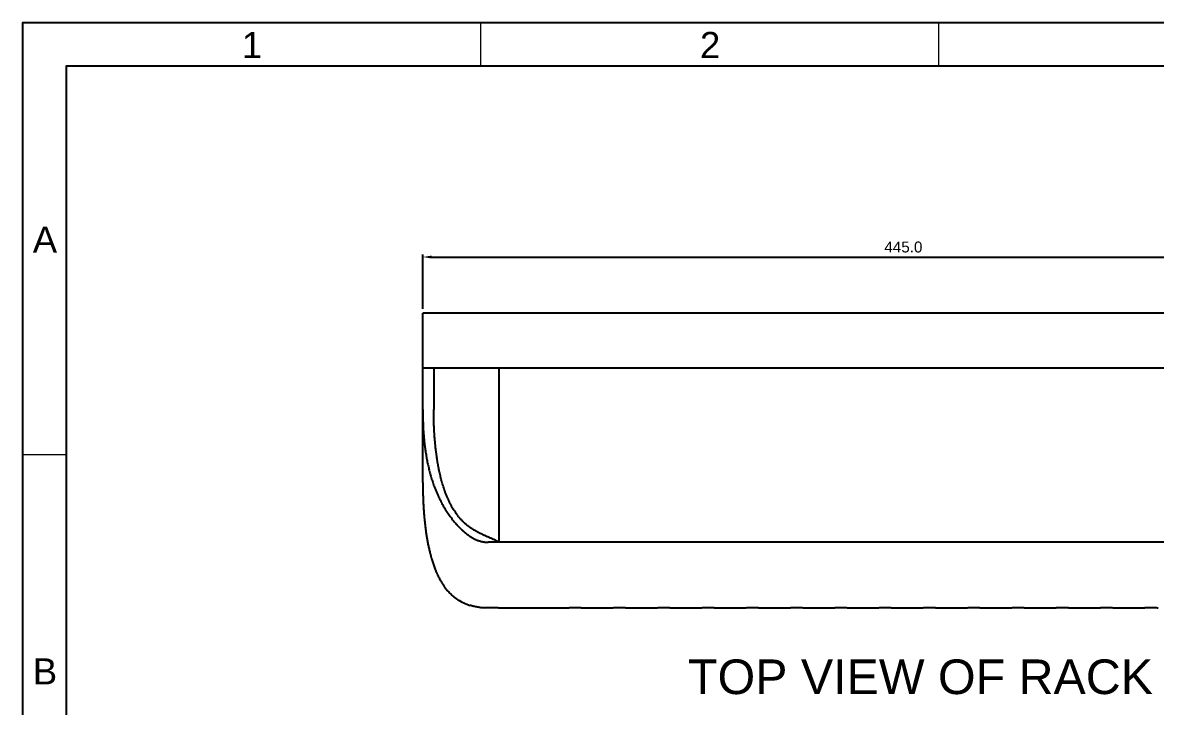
# Model space of a CAD drawing. Header units: inches. Extents: x -115 to 1565, y -604 to 584.
# Drawn here: x -115 to 404, y 271 to 584 of the extents above; entities that cross this region are included whole.
import ezdxf

# ---------------------------------------------------------------- set-up
doc = ezdxf.new("R2010")
doc.units = ezdxf.units.IN
doc.header["$LTSCALE"] = 1.21
doc.header["$MEASUREMENT"] = 0
doc.header["$PDMODE"] = 3
doc.header["$PDSIZE"] = 0.3125
doc.layers.get('0').update_dxf_attribs({"linetype": 'CONTINUOUS'})
doc.layers.get('Defpoints').update_dxf_attribs({"linetype": 'CONTINUOUS'})
doc.layers.add('Notes-Text', color=7, linetype='CONTINUOUS')
doc.layers.add('TABLE', color=53, linetype='CONTINUOUS', lineweight=25)
doc.layers.add('Template', color=53, linetype='CONTINUOUS', lineweight=9)
doc.styles.get("Standard").update_dxf_attribs({"font": 'arial.ttf'})
doc.dimstyles.get("Standard").update_dxf_attribs({"dimtxt": 5, "dimasz": 4, "dimexe": 1.2, "dimexo": 2, "dimgap": 2, "dimtad": 1, "dimdec": 1, "dimzin": 4, "dimdsep": 46, "dimtxsty": 'STANDARD', "dimcen": 0.09, "dimclrd": 3, "dimclre": 3, "dimclrt": 2, "dimadec": 0, "dimazin": 0, "dimtp": 0.01, "dimtm": 0.01, "dimtfac": 1, "dimtdec": 1, "dimtmove": 0, "dimatfit": 3, "dimfxl": 1, "dimtolj": 1, "dimtzin": 4, "dimarcsym": 0})

# ---------------------------------------------------------------- blocks, each defined once
blk = doc.blocks.new('*D8')
at = {"color": 3, "lineweight": -2}
for p, q in [((68.51, 453.01), (68.51, 477.99)), ((513.51, 453.01), (513.51, 477.99)), ((72.51, 476.79), (509.51, 476.79))]:
    blk.add_line(p, q, dxfattribs=at)
at = {"color": 3}
for points in [[(72.51, 477.45), (72.51, 476.12), (68.51, 476.79)], [(509.51, 477.45), (509.51, 476.12), (513.51, 476.79)]]:
    blk.add_solid(points, dxfattribs=at)
at = {"layer": 'Defpoints', "color": 0}
for p in [(513.51, 476.79), (68.51, 451.01), (513.51, 451.01)]:
    blk.add_point(p, dxfattribs=at)
at = {"color": 2, "insert": (288.82, 481.34), "char_height": 5, "attachment_point": 5}
blk.add_mtext('\\A1;445.0', dxfattribs=at)
blk = doc.blocks.new('A3_Landscape')
at = {"layer": 'TABLE'}
for points in [[(1888.83, -137.6), (2308.83, -137.6), (2308.83, 159.4), (1888.83, 159.4)], [(1893.83, -132.6), (2303.83, -132.6), (2303.83, 154.4), (1893.83, 154.4)]]:
    blk.add_lwpolyline(points, close=True, dxfattribs=at)
at = {"layer": 'Template', "lineweight": 5}
for p, q in [((1941.33, 154.4), (1941.33, 159.4)), ((1993.83, 154.4), (1993.83, 159.4)), ((1888.83, 109.9), (1893.83, 109.9))]:
    blk.add_line(p, q, dxfattribs=at)
at = {"layer": 'Template', "lineweight": 5, "char_height": 3, "attachment_point": 2}
for s, insert in [('{\\fArial|b0|i0|c0|p34;2}', (1967.62, 158.34)), ('{\\fArial|b0|i0|c0|p34;1}', (1915.12, 158.34)), ('{\\fArial|b0|i0|c0|p34;A}', (1891.39, 136.03)), ('{\\fArial|b0|i0|c0|p34;B}', (1891.39, 86.53))]:
    blk.add_mtext(s, dxfattribs=dict(at, insert=insert))

msp = doc.modelspace()

# ---------------------------------------------------------------- linework, layer by layer
at = {"color": 7, "linetype": 'Continuous'}
for p, q in [((68.51, 373.35), (68.51, 451.01)), ((513.51, 451.01), (68.51, 451.01)), ((68.51, 426.01), (513.51, 426.01)), ((73.51, 426.01), (73.51, 406.86)), ((103.51, 345.97), (103.51, 426.01)), ((483.51, 345.97), (98.51, 345.97)), ((98.51, 315.87), (96.95, 315.87)), ((134.85, 315.73), (103.75, 315.73)), ((155.15, 315.73), (141.85, 315.73)), ((175.45, 315.73), (162.15, 315.73)), ((195.75, 315.73), (182.45, 315.73)), ((216.05, 315.73), (202.75, 315.73)), ((236.35, 315.73), (223.05, 315.73)), ((256.65, 315.73), (243.35, 315.73)), ((276.95, 315.73), (263.65, 315.73)), ((297.25, 315.73), (283.95, 315.73)), ((317.55, 315.73), (304.25, 315.73)), ((337.85, 315.73), (324.55, 315.73)), ((358.15, 315.73), (344.85, 315.73)), ((378.45, 315.73), (365.15, 315.73)), ((398.75, 315.73), (385.45, 315.73))]:
    msp.add_line(p, q, dxfattribs=at)
msp.add_lwpolyline([(85.08, 319.36), (86.26, 318.7), (87.6, 318.06), (89, 317.49), (90.27, 317.04)], dxfattribs=at)
for points, knots in [([(68.51, 406.86), (68.51, 406.18), (68.51, 404.81), (68.55, 402.75), (68.61, 400.67), (68.69, 398.58), (68.82, 396.46), (68.98, 394.33), (69.15, 392.54), (69.3, 391.11), (69.48, 389.65), (69.72, 387.83), (70.07, 385.62), (70.47, 383.41), (70.94, 381.2), (71.47, 378.98), (72.06, 376.77), (72.62, 374.93), (73.1, 373.47), (73.48, 372.38), (73.88, 371.29), (74.3, 370.21), (74.75, 369.13), (75.21, 368.05), (75.7, 366.98), (76.21, 365.91), (76.74, 364.85), (77.3, 363.8), (77.87, 362.76), (78.48, 361.73), (79.1, 360.71), (79.75, 359.71), (80.41, 358.72), (81.11, 357.75), (81.82, 356.79), (82.56, 355.85), (83.33, 354.93), (84.12, 354.02), (84.94, 353.14), (85.79, 352.28), (86.67, 351.45), (87.58, 350.65), (88.37, 350.01), (89.01, 349.52), (89.5, 349.17), (90, 348.82), (90.51, 348.49), (91.02, 348.17), (91.55, 347.87), (92.08, 347.58), (92.63, 347.32), (93.18, 347.07), (93.74, 346.85), (94.31, 346.65), (94.9, 346.47), (95.48, 346.32), (96.08, 346.2), (96.68, 346.1), (97.29, 346.03), (97.9, 345.98), (98.3, 345.97), (98.51, 345.97)], [0, 0, 0, 0, 2.042002, 4.101632, 6.179484, 8.276282, 10.392895, 12.530349, 14.689841, 15.778288, 16.872776, 19.079853, 21.308837, 23.556918, 25.821584, 28.100645, 30.392275, 32.695037, 33.8503, 35.008008, 36.168234, 37.331597, 38.498873, 39.670866, 40.848127, 42.030101, 43.215977, 44.40498, 45.596328, 46.789121, 47.98247, 49.175531, 50.36786, 51.560409, 52.754506, 53.951509, 55.152386, 56.356531, 57.563135, 58.771641, 59.981648, 61.192587, 62.404153, 63.010229, 63.61655, 64.223119, 64.829657, 65.435896, 66.04169, 66.647017, 67.251998, 67.856909, 68.462189, 69.068305, 69.675255, 70.282943, 70.891323, 71.500414, 72.110299, 72.721141, 73.333184, 73.333184, 73.333184, 73.333184]), ([(103.51, 345.97), (103.33, 346.07), (102.97, 346.26), (102.43, 346.53), (101.89, 346.79), (101.35, 347.05), (100.8, 347.3), (100.25, 347.55), (99.69, 347.79), (99.14, 348.04), (98.59, 348.28), (98.03, 348.52), (97.48, 348.76), (96.93, 349.01), (96.38, 349.26), (95.65, 349.6), (94.93, 349.95), (94.21, 350.31), (93.67, 350.59), (93.14, 350.87), (92.62, 351.17), (92.18, 351.43), (91.84, 351.64), (91.58, 351.8), (91.33, 351.96), (90.99, 352.18), (90.57, 352.46), (90.08, 352.81), (89.6, 353.16), (89.12, 353.53), (88.73, 353.85), (88.43, 354.11), (88.12, 354.37), (87.75, 354.71), (87.38, 355.05), (87.09, 355.33), (86.81, 355.61), (86.46, 355.97), (86.05, 356.41), (85.65, 356.86), (85.26, 357.31), (84.88, 357.78), (84.39, 358.41), (83.8, 359.21), (83.12, 360.2), (82.59, 361.04), (82.19, 361.73), (81.89, 362.24), (81.6, 362.76), (81.32, 363.29), (81.05, 363.82), (80.7, 364.52), (80.27, 365.42), (79.8, 366.5), (79.34, 367.59), (78.99, 368.51), (78.72, 369.24), (78.45, 369.98), (78.14, 370.91), (77.84, 371.83), (77.62, 372.58), (77.4, 373.32), (77.13, 374.26), (76.89, 375.19), (76.7, 375.94), (76.51, 376.69), (76.3, 377.62), (76.09, 378.56), (75.93, 379.31), (75.78, 380.05), (75.6, 380.99), (75.4, 382.11), (75.21, 383.22), (75.04, 384.34), (74.87, 385.45), (74.72, 386.56), (74.58, 387.67), (74.45, 388.77), (74.33, 389.87), (74.22, 390.97), (74.12, 392.06), (74.03, 393.15), (73.94, 394.24), (73.87, 395.32), (73.8, 396.39), (73.74, 397.46), (73.67, 398.88), (73.62, 400.29), (73.58, 401.69), (73.55, 402.74), (73.53, 403.78), (73.51, 405.15), (73.51, 406.17), (73.51, 406.86)], [0, 0, 0, 0, 0.603848, 1.207745, 1.811664, 2.415539, 3.019383, 3.623219, 4.227044, 4.830849, 5.434642, 6.038424, 6.642196, 7.245946, 7.849662, 8.453353, 9.660666, 10.264252, 10.867789, 11.471296, 12.074727, 12.678056, 12.979688, 13.281302, 13.582893, 13.884455, 14.487466, 15.090323, 15.693028, 16.295559, 16.897892, 17.198984, 17.500022, 18.101917, 18.703569, 19.004302, 19.304965, 19.906071, 20.506887, 21.107384, 21.707546, 22.307367, 22.906822, 24.104493, 25.300511, 26.494718, 27.091136, 27.687045, 28.282433, 28.877297, 29.471621, 30.065376, 31.251099, 32.434414, 33.615162, 34.793259, 35.381284, 35.968591, 37.141002, 38.310427, 38.89398, 39.476733, 40.6398, 41.799548, 42.378141, 42.955853, 44.108598, 45.257707, 45.830864, 46.403064, 47.544548, 48.682081, 49.815565, 50.944882, 52.06994, 53.190653, 54.306922, 55.418639, 56.525713, 57.628062, 58.725591, 59.818199, 60.905794, 61.988292, 63.065604, 64.137631, 65.204282, 67.321139, 68.371195, 69.415551, 70.454111, 71.486775, 73.53399, 73.53399, 73.53399, 73.53399]), ([(68.51, 373.35), (68.51, 372.23), (68.52, 370.54), (68.57, 368.28), (68.62, 366.58), (68.69, 364.86), (68.77, 363.14), (68.86, 361.7), (68.93, 360.55), (69, 359.68), (69.06, 358.8), (69.13, 357.93), (69.2, 357.2), (69.25, 356.62), (69.31, 356.03), (69.38, 355.3), (69.48, 354.42), (69.58, 353.54), (69.72, 352.37), (69.91, 350.89), (70.17, 349.12), (70.47, 347.35), (70.74, 345.87), (70.98, 344.69), (71.17, 343.8), (71.37, 342.9), (71.57, 342.01), (71.76, 341.27), (71.91, 340.68), (72.03, 340.23), (72.15, 339.79), (72.27, 339.34), (72.39, 338.9), (72.57, 338.3), (72.79, 337.56), (73.07, 336.67), (73.37, 335.78), (73.68, 334.88), (74.01, 333.99), (74.36, 333.11), (74.67, 332.37), (74.93, 331.79), (75.12, 331.35), (75.32, 330.92), (75.53, 330.48), (75.74, 330.05), (76.03, 329.48), (76.41, 328.77), (76.81, 328.07), (77.14, 327.52), (77.39, 327.1), (77.66, 326.69), (78.02, 326.15), (78.49, 325.48), (79.09, 324.69), (79.72, 323.92), (80.38, 323.17), (81.08, 322.45), (81.81, 321.76), (82.45, 321.21), (82.98, 320.79), (83.38, 320.48), (83.73, 320.23), (84.01, 320.04), (84.22, 319.9), (84.43, 319.76), (84.72, 319.57), (84.94, 319.44), (85.08, 319.36)], [0, 0, 0, 0, 3.363205, 5.059931, 6.766274, 8.481914, 10.206552, 11.939908, 12.809777, 13.68173, 14.555739, 15.431777, 16.309817, 16.74958, 17.189836, 18.071817, 18.955755, 19.841649, 20.729504, 22.511149, 24.300894, 26.09906, 27.906105, 28.813152, 29.722659, 30.634723, 31.549457, 32.466981, 32.926831, 33.387429, 33.848793, 34.310942, 34.773915, 35.237762, 36.168301, 37.103035, 38.042486, 38.987191, 39.936886, 40.890452, 41.84679, 42.32568, 42.804881, 43.284278, 43.76384, 44.243689, 44.723973, 45.686448, 46.652635, 47.137598, 47.624066, 48.112236, 48.602114, 49.58643, 50.576141, 51.570618, 52.569543, 53.572803, 54.58001, 55.59087, 56.097692, 56.605445, 57.114177, 57.368934, 57.623962, 57.879267, 58.134849, 58.646836, 58.646836, 58.646836, 58.646836]), ([(96.75, 315.82), (96.48, 315.84), (95.93, 315.89), (95.11, 315.98), (94.29, 316.09), (93.47, 316.23), (92.66, 316.39), (91.99, 316.55), (91.46, 316.69), (91.06, 316.8), (90.66, 316.92), (90.4, 317), (90.27, 317.04)], [0, 0, 0, 0, 0.826781, 1.65366, 2.480551, 3.307414, 4.134238, 4.961082, 5.374521, 5.787962, 6.201409, 6.61486, 6.61486, 6.61486, 6.61486]), ([(96.95, 315.87), (96.94, 315.87), (96.91, 315.87), (96.87, 315.87), (96.85, 315.87), (96.83, 315.87), (96.82, 315.87), (96.8, 315.87), (96.79, 315.86), (96.78, 315.86), (96.77, 315.86), (96.77, 315.86), (96.76, 315.86), (96.76, 315.86), (96.76, 315.86), (96.76, 315.86), (96.76, 315.86), (96.76, 315.86), (96.75, 315.85), (96.75, 315.85), (96.75, 315.85)], [0, 0, 0, 0, 0.0457376, 0.0855514, 0.1032238, 0.1193998, 0.134075, 0.1472458, 0.1589095, 0.1690652, 0.1777145, 0.1848646, 0.1878829, 0.1905347, 0.1928266, 0.1947689, 0.1963798, 0.1976916, 0.198765, 0.1997089, 0.1997089, 0.1997089, 0.1997089]), ([(103.54, 315.81), (103.52, 315.81), (103.47, 315.81), (103.39, 315.82), (103.3, 315.83), (103.2, 315.83), (103.1, 315.84), (102.98, 315.84), (102.86, 315.85), (102.68, 315.85), (102.44, 315.86), (102.13, 315.87), (101.8, 315.88), (101.45, 315.88), (101.09, 315.88), (100.71, 315.89), (100.33, 315.89), (99.95, 315.89), (99.58, 315.89), (99.21, 315.88), (98.85, 315.88), (98.62, 315.87), (98.51, 315.87)], [0, 0, 0, 0, 0.070282, 0.150084, 0.239184, 0.337316, 0.444199, 0.559516, 0.682928, 0.814072, 1.097985, 1.407903, 1.740157, 2.090813, 2.455715, 2.830531, 3.210813, 3.592045, 3.9697, 4.339289, 4.69644, 5.036897, 5.036897, 5.036897, 5.036897]), ([(103.75, 315.77), (103.75, 315.77), (103.75, 315.77), (103.75, 315.77), (103.75, 315.77), (103.75, 315.78), (103.75, 315.78), (103.75, 315.78), (103.75, 315.78), (103.74, 315.78), (103.74, 315.78), (103.74, 315.78), (103.73, 315.78), (103.72, 315.78), (103.71, 315.79), (103.7, 315.79), (103.69, 315.79), (103.67, 315.79), (103.65, 315.8), (103.63, 315.8), (103.59, 315.8), (103.56, 315.81), (103.54, 315.81)], [0, 0, 0, 0, 0.0011601, 0.0024637, 0.0040124, 0.0058678, 0.0069227, 0.0080663, 0.010628, 0.0135669, 0.0168916, 0.020608, 0.0247204, 0.034143, 0.0451732, 0.0578157, 0.0720713, 0.0879386, 0.105415, 0.124495, 0.1674328, 0.2166807, 0.2166807, 0.2166807, 0.2166807]), ([(141.75, 315.8), (141.74, 315.8), (141.71, 315.8), (141.66, 315.81), (141.61, 315.81), (141.54, 315.82), (141.48, 315.82), (141.4, 315.83), (141.32, 315.83), (141.23, 315.83), (141.14, 315.84), (141.01, 315.84), (140.82, 315.85), (140.59, 315.86), (140.34, 315.87), (140.07, 315.87), (139.79, 315.88), (139.49, 315.88), (139.19, 315.88), (138.88, 315.89), (138.57, 315.89), (138.25, 315.89), (137.93, 315.89), (137.62, 315.89), (137.32, 315.88), (137.02, 315.88), (136.73, 315.87), (136.46, 315.87), (136.2, 315.86), (135.96, 315.85), (135.74, 315.85), (135.57, 315.84), (135.45, 315.83), (135.36, 315.83), (135.28, 315.82), (135.21, 315.82), (135.14, 315.81), (135.08, 315.81), (135.03, 315.8), (134.99, 315.8), (134.96, 315.8), (134.94, 315.79), (134.93, 315.79), (134.91, 315.79), (134.9, 315.79), (134.89, 315.79), (134.88, 315.78), (134.87, 315.78), (134.87, 315.78), (134.87, 315.78), (134.86, 315.78), (134.86, 315.78), (134.86, 315.78), (134.86, 315.77), (134.86, 315.77), (134.85, 315.77), (134.85, 315.77), (134.85, 315.77)], [0, 0, 0, 0, 0.041648, 0.090142, 0.145396, 0.207305, 0.275743, 0.350578, 0.431658, 0.518817, 0.611883, 0.710663, 0.924551, 1.158738, 1.411313, 1.680211, 1.963228, 2.258045, 2.562246, 2.873334, 3.188753, 3.505915, 3.822215, 4.135053, 4.441862, 4.740125, 5.027395, 5.301313, 5.55964, 5.800263, 6.021214, 6.220687, 6.311857, 6.397063, 6.476136, 6.548912, 6.615247, 6.675011, 6.728082, 6.774365, 6.794934, 6.813775, 6.830881, 6.846248, 6.859875, 6.87176, 6.881908, 6.886334, 6.890331, 6.893904, 6.897058, 6.899803, 6.902152, 6.904126, 6.905764, 6.907131, 6.908338, 6.908338, 6.908338, 6.908338]), ([(141.85, 315.77), (141.85, 315.77), (141.85, 315.77), (141.85, 315.77), (141.85, 315.77), (141.85, 315.77), (141.85, 315.77), (141.85, 315.78), (141.85, 315.78), (141.84, 315.78), (141.84, 315.78), (141.83, 315.78), (141.83, 315.78), (141.82, 315.79), (141.81, 315.79), (141.81, 315.79), (141.79, 315.79), (141.78, 315.79), (141.76, 315.8), (141.75, 315.8)], [0, 0, 0, 0, 0.000795, 0.0016399, 0.0025751, 0.0036306, 0.0048276, 0.0061805, 0.0093889, 0.0133078, 0.0179633, 0.0233705, 0.0295387, 0.0364739, 0.0441787, 0.0526545, 0.0619017, 0.0827087, 0.1065944, 0.1065944, 0.1065944, 0.1065944]), ([(162.05, 315.8), (162.04, 315.8), (162.01, 315.8), (161.96, 315.81), (161.91, 315.81), (161.84, 315.82), (161.78, 315.82), (161.7, 315.83), (161.62, 315.83), (161.53, 315.83), (161.44, 315.84), (161.31, 315.84), (161.12, 315.85), (160.89, 315.86), (160.64, 315.87), (160.37, 315.87), (160.09, 315.88), (159.79, 315.88), (159.49, 315.88), (159.18, 315.89), (158.87, 315.89), (158.55, 315.89), (158.23, 315.89), (157.92, 315.89), (157.62, 315.88), (157.32, 315.88), (157.03, 315.87), (156.76, 315.87), (156.5, 315.86), (156.26, 315.85), (156.04, 315.85), (155.87, 315.84), (155.75, 315.83), (155.66, 315.83), (155.58, 315.82), (155.51, 315.82), (155.44, 315.81), (155.38, 315.81), (155.33, 315.8), (155.29, 315.8), (155.26, 315.8), (155.24, 315.79), (155.23, 315.79), (155.21, 315.79), (155.2, 315.79), (155.19, 315.79), (155.18, 315.78), (155.17, 315.78), (155.17, 315.78), (155.17, 315.78), (155.16, 315.78), (155.16, 315.78), (155.16, 315.78), (155.16, 315.77), (155.16, 315.77), (155.15, 315.77), (155.15, 315.77), (155.15, 315.77)], [0, 0, 0, 0, 0.041648, 0.090142, 0.145396, 0.207305, 0.275743, 0.350578, 0.431658, 0.518817, 0.611883, 0.710663, 0.924551, 1.158738, 1.411313, 1.680211, 1.963228, 2.258045, 2.562246, 2.873334, 3.188753, 3.505915, 3.822215, 4.135053, 4.441862, 4.740125, 5.027395, 5.301313, 5.55964, 5.800263, 6.021214, 6.220687, 6.311857, 6.397063, 6.476136, 6.548912, 6.615247, 6.675011, 6.728082, 6.774365, 6.794934, 6.813775, 6.830881, 6.846248, 6.859875, 6.87176, 6.881908, 6.886334, 6.890331, 6.893904, 6.897058, 6.899803, 6.902152, 6.904126, 6.905764, 6.907131, 6.908338, 6.908338, 6.908338, 6.908338]), ([(162.15, 315.77), (162.15, 315.77), (162.15, 315.77), (162.15, 315.77), (162.15, 315.77), (162.15, 315.77), (162.15, 315.77), (162.15, 315.78), (162.15, 315.78), (162.14, 315.78), (162.14, 315.78), (162.13, 315.78), (162.13, 315.78), (162.12, 315.79), (162.11, 315.79), (162.11, 315.79), (162.09, 315.79), (162.08, 315.79), (162.06, 315.8), (162.05, 315.8)], [0, 0, 0, 0, 0.000795, 0.0016399, 0.0025751, 0.0036306, 0.0048276, 0.0061805, 0.0093889, 0.0133078, 0.0179633, 0.0233705, 0.0295387, 0.0364739, 0.0441787, 0.0526545, 0.0619017, 0.0827087, 0.1065944, 0.1065944, 0.1065944, 0.1065944]), ([(182.35, 315.8), (182.34, 315.8), (182.31, 315.8), (182.26, 315.81), (182.21, 315.81), (182.14, 315.82), (182.08, 315.82), (182, 315.83), (181.92, 315.83), (181.83, 315.83), (181.74, 315.84), (181.61, 315.84), (181.42, 315.85), (181.19, 315.86), (180.94, 315.87), (180.67, 315.87), (180.39, 315.88), (180.09, 315.88), (179.79, 315.88), (179.48, 315.89), (179.17, 315.89), (178.85, 315.89), (178.53, 315.89), (178.22, 315.89), (177.92, 315.88), (177.62, 315.88), (177.33, 315.87), (177.06, 315.87), (176.8, 315.86), (176.56, 315.85), (176.34, 315.85), (176.17, 315.84), (176.05, 315.83), (175.96, 315.83), (175.88, 315.82), (175.81, 315.82), (175.74, 315.81), (175.68, 315.81), (175.63, 315.8), (175.59, 315.8), (175.56, 315.8), (175.54, 315.79), (175.53, 315.79), (175.51, 315.79), (175.5, 315.79), (175.49, 315.79), (175.48, 315.78), (175.47, 315.78), (175.47, 315.78), (175.47, 315.78), (175.46, 315.78), (175.46, 315.78), (175.46, 315.78), (175.46, 315.77), (175.46, 315.77), (175.45, 315.77), (175.45, 315.77), (175.45, 315.77)], [0, 0, 0, 0, 0.041648, 0.090142, 0.145396, 0.207305, 0.275743, 0.350578, 0.431658, 0.518817, 0.611883, 0.710663, 0.924551, 1.158738, 1.411313, 1.680211, 1.963228, 2.258045, 2.562246, 2.873334, 3.188753, 3.505915, 3.822215, 4.135053, 4.441862, 4.740125, 5.027395, 5.301313, 5.55964, 5.800263, 6.021214, 6.220687, 6.311857, 6.397063, 6.476136, 6.548912, 6.615247, 6.675011, 6.728082, 6.774365, 6.794934, 6.813775, 6.830881, 6.846248, 6.859875, 6.87176, 6.881908, 6.886334, 6.890331, 6.893904, 6.897058, 6.899803, 6.902152, 6.904126, 6.905764, 6.907131, 6.908338, 6.908338, 6.908338, 6.908338]), ([(182.45, 315.77), (182.45, 315.77), (182.45, 315.77), (182.45, 315.77), (182.45, 315.77), (182.45, 315.77), (182.45, 315.77), (182.45, 315.78), (182.45, 315.78), (182.44, 315.78), (182.44, 315.78), (182.43, 315.78), (182.43, 315.78), (182.42, 315.79), (182.41, 315.79), (182.41, 315.79), (182.39, 315.79), (182.38, 315.79), (182.36, 315.8), (182.35, 315.8)], [0, 0, 0, 0, 0.000795, 0.0016399, 0.0025751, 0.0036306, 0.0048276, 0.0061805, 0.0093889, 0.0133078, 0.0179633, 0.0233705, 0.0295387, 0.0364739, 0.0441787, 0.0526545, 0.0619017, 0.0827087, 0.1065944, 0.1065944, 0.1065944, 0.1065944]), ([(202.65, 315.8), (202.64, 315.8), (202.61, 315.8), (202.56, 315.81), (202.51, 315.81), (202.44, 315.82), (202.38, 315.82), (202.3, 315.83), (202.22, 315.83), (202.13, 315.83), (202.04, 315.84), (201.91, 315.84), (201.72, 315.85), (201.49, 315.86), (201.24, 315.87), (200.97, 315.87), (200.69, 315.88), (200.39, 315.88), (200.09, 315.88), (199.78, 315.89), (199.47, 315.89), (199.15, 315.89), (198.83, 315.89), (198.52, 315.89), (198.22, 315.88), (197.92, 315.88), (197.63, 315.87), (197.36, 315.87), (197.1, 315.86), (196.86, 315.85), (196.64, 315.85), (196.47, 315.84), (196.35, 315.83), (196.26, 315.83), (196.18, 315.82), (196.11, 315.82), (196.04, 315.81), (195.98, 315.81), (195.93, 315.8), (195.89, 315.8), (195.86, 315.8), (195.84, 315.79), (195.83, 315.79), (195.81, 315.79), (195.8, 315.79), (195.79, 315.79), (195.78, 315.78), (195.77, 315.78), (195.77, 315.78), (195.77, 315.78), (195.76, 315.78), (195.76, 315.78), (195.76, 315.78), (195.76, 315.77), (195.76, 315.77), (195.75, 315.77), (195.75, 315.77), (195.75, 315.77)], [0, 0, 0, 0, 0.041648, 0.090142, 0.145396, 0.207305, 0.275743, 0.350578, 0.431658, 0.518817, 0.611883, 0.710663, 0.924551, 1.158738, 1.411313, 1.680211, 1.963228, 2.258045, 2.562246, 2.873334, 3.188753, 3.505915, 3.822215, 4.135053, 4.441862, 4.740125, 5.027395, 5.301313, 5.55964, 5.800263, 6.021214, 6.220687, 6.311857, 6.397063, 6.476136, 6.548912, 6.615247, 6.675011, 6.728082, 6.774365, 6.794934, 6.813775, 6.830881, 6.846248, 6.859875, 6.87176, 6.881908, 6.886334, 6.890331, 6.893904, 6.897058, 6.899803, 6.902152, 6.904126, 6.905764, 6.907131, 6.908338, 6.908338, 6.908338, 6.908338]), ([(202.75, 315.77), (202.75, 315.77), (202.75, 315.77), (202.75, 315.77), (202.75, 315.77), (202.75, 315.77), (202.75, 315.77), (202.75, 315.78), (202.75, 315.78), (202.74, 315.78), (202.74, 315.78), (202.73, 315.78), (202.73, 315.78), (202.72, 315.79), (202.71, 315.79), (202.71, 315.79), (202.69, 315.79), (202.68, 315.79), (202.66, 315.8), (202.65, 315.8)], [0, 0, 0, 0, 0.000795, 0.0016399, 0.0025751, 0.0036306, 0.0048276, 0.0061805, 0.0093889, 0.0133078, 0.0179633, 0.0233705, 0.0295387, 0.0364739, 0.0441787, 0.0526545, 0.0619017, 0.0827087, 0.1065944, 0.1065944, 0.1065944, 0.1065944]), ([(222.95, 315.8), (222.94, 315.8), (222.91, 315.8), (222.86, 315.81), (222.81, 315.81), (222.74, 315.82), (222.68, 315.82), (222.6, 315.83), (222.52, 315.83), (222.43, 315.83), (222.34, 315.84), (222.21, 315.84), (222.02, 315.85), (221.79, 315.86), (221.54, 315.87), (221.27, 315.87), (220.99, 315.88), (220.69, 315.88), (220.39, 315.88), (220.08, 315.89), (219.77, 315.89), (219.45, 315.89), (219.13, 315.89), (218.82, 315.89), (218.52, 315.88), (218.22, 315.88), (217.93, 315.87), (217.66, 315.87), (217.4, 315.86), (217.16, 315.85), (216.94, 315.85), (216.77, 315.84), (216.65, 315.83), (216.56, 315.83), (216.48, 315.82), (216.41, 315.82), (216.34, 315.81), (216.28, 315.81), (216.23, 315.8), (216.19, 315.8), (216.16, 315.8), (216.14, 315.79), (216.13, 315.79), (216.11, 315.79), (216.1, 315.79), (216.09, 315.79), (216.08, 315.78), (216.07, 315.78), (216.07, 315.78), (216.07, 315.78), (216.06, 315.78), (216.06, 315.78), (216.06, 315.78), (216.06, 315.77), (216.06, 315.77), (216.05, 315.77), (216.05, 315.77), (216.05, 315.77)], [0, 0, 0, 0, 0.041648, 0.090142, 0.145396, 0.207305, 0.275743, 0.350578, 0.431658, 0.518817, 0.611883, 0.710663, 0.924551, 1.158738, 1.411313, 1.680211, 1.963228, 2.258045, 2.562246, 2.873334, 3.188753, 3.505915, 3.822215, 4.135053, 4.441862, 4.740125, 5.027395, 5.301313, 5.55964, 5.800263, 6.021214, 6.220687, 6.311857, 6.397063, 6.476136, 6.548912, 6.615247, 6.675011, 6.728082, 6.774365, 6.794934, 6.813775, 6.830881, 6.846248, 6.859875, 6.87176, 6.881908, 6.886334, 6.890331, 6.893904, 6.897058, 6.899803, 6.902152, 6.904126, 6.905764, 6.907131, 6.908338, 6.908338, 6.908338, 6.908338]), ([(223.05, 315.77), (223.05, 315.77), (223.05, 315.77), (223.05, 315.77), (223.05, 315.77), (223.05, 315.77), (223.05, 315.77), (223.05, 315.78), (223.05, 315.78), (223.04, 315.78), (223.04, 315.78), (223.03, 315.78), (223.03, 315.78), (223.02, 315.79), (223.01, 315.79), (223.01, 315.79), (222.99, 315.79), (222.98, 315.79), (222.96, 315.8), (222.95, 315.8)], [0, 0, 0, 0, 0.000795, 0.0016399, 0.0025751, 0.0036306, 0.0048276, 0.0061805, 0.0093889, 0.0133078, 0.0179633, 0.0233705, 0.0295387, 0.0364739, 0.0441787, 0.0526545, 0.0619017, 0.0827087, 0.1065944, 0.1065944, 0.1065944, 0.1065944]), ([(243.25, 315.8), (243.24, 315.8), (243.21, 315.8), (243.16, 315.81), (243.11, 315.81), (243.04, 315.82), (242.98, 315.82), (242.9, 315.83), (242.82, 315.83), (242.73, 315.83), (242.64, 315.84), (242.51, 315.84), (242.32, 315.85), (242.09, 315.86), (241.84, 315.87), (241.57, 315.87), (241.29, 315.88), (240.99, 315.88), (240.69, 315.88), (240.38, 315.89), (240.07, 315.89), (239.75, 315.89), (239.43, 315.89), (239.12, 315.89), (238.82, 315.88), (238.52, 315.88), (238.23, 315.87), (237.96, 315.87), (237.7, 315.86), (237.46, 315.85), (237.24, 315.85), (237.07, 315.84), (236.95, 315.83), (236.86, 315.83), (236.78, 315.82), (236.71, 315.82), (236.64, 315.81), (236.58, 315.81), (236.53, 315.8), (236.49, 315.8), (236.46, 315.8), (236.44, 315.79), (236.43, 315.79), (236.41, 315.79), (236.4, 315.79), (236.39, 315.79), (236.38, 315.78), (236.37, 315.78), (236.37, 315.78), (236.37, 315.78), (236.36, 315.78), (236.36, 315.78), (236.36, 315.78), (236.36, 315.77), (236.36, 315.77), (236.35, 315.77), (236.35, 315.77), (236.35, 315.77)], [0, 0, 0, 0, 0.041648, 0.090142, 0.145396, 0.207305, 0.275743, 0.350578, 0.431658, 0.518817, 0.611883, 0.710663, 0.924551, 1.158738, 1.411313, 1.680211, 1.963228, 2.258045, 2.562246, 2.873334, 3.188753, 3.505915, 3.822215, 4.135053, 4.441862, 4.740125, 5.027395, 5.301313, 5.55964, 5.800263, 6.021214, 6.220687, 6.311857, 6.397063, 6.476136, 6.548912, 6.615247, 6.675011, 6.728082, 6.774365, 6.794934, 6.813775, 6.830881, 6.846248, 6.859875, 6.87176, 6.881908, 6.886334, 6.890331, 6.893904, 6.897058, 6.899803, 6.902152, 6.904126, 6.905764, 6.907131, 6.908338, 6.908338, 6.908338, 6.908338]), ([(243.35, 315.77), (243.35, 315.77), (243.35, 315.77), (243.35, 315.77), (243.35, 315.77), (243.35, 315.77), (243.35, 315.77), (243.35, 315.78), (243.35, 315.78), (243.34, 315.78), (243.34, 315.78), (243.33, 315.78), (243.33, 315.78), (243.32, 315.79), (243.31, 315.79), (243.31, 315.79), (243.29, 315.79), (243.28, 315.79), (243.26, 315.8), (243.25, 315.8)], [0, 0, 0, 0, 0.000795, 0.0016399, 0.0025751, 0.0036306, 0.0048276, 0.0061805, 0.0093889, 0.0133078, 0.0179633, 0.0233705, 0.0295387, 0.0364739, 0.0441787, 0.0526545, 0.0619017, 0.0827087, 0.1065944, 0.1065944, 0.1065944, 0.1065944]), ([(263.55, 315.8), (263.54, 315.8), (263.51, 315.8), (263.46, 315.81), (263.41, 315.81), (263.34, 315.82), (263.28, 315.82), (263.2, 315.83), (263.12, 315.83), (263.03, 315.83), (262.94, 315.84), (262.81, 315.84), (262.62, 315.85), (262.39, 315.86), (262.14, 315.87), (261.87, 315.87), (261.59, 315.88), (261.29, 315.88), (260.99, 315.88), (260.68, 315.89), (260.37, 315.89), (260.05, 315.89), (259.73, 315.89), (259.42, 315.89), (259.12, 315.88), (258.82, 315.88), (258.53, 315.87), (258.26, 315.87), (258, 315.86), (257.76, 315.85), (257.54, 315.85), (257.37, 315.84), (257.25, 315.83), (257.16, 315.83), (257.08, 315.82), (257.01, 315.82), (256.94, 315.81), (256.88, 315.81), (256.83, 315.8), (256.79, 315.8), (256.76, 315.8), (256.74, 315.79), (256.73, 315.79), (256.71, 315.79), (256.7, 315.79), (256.69, 315.79), (256.68, 315.78), (256.67, 315.78), (256.67, 315.78), (256.67, 315.78), (256.66, 315.78), (256.66, 315.78), (256.66, 315.78), (256.66, 315.77), (256.66, 315.77), (256.65, 315.77), (256.65, 315.77), (256.65, 315.77)], [0, 0, 0, 0, 0.041648, 0.090142, 0.145396, 0.207305, 0.275743, 0.350578, 0.431658, 0.518817, 0.611883, 0.710663, 0.924551, 1.158738, 1.411313, 1.680211, 1.963228, 2.258045, 2.562246, 2.873334, 3.188753, 3.505915, 3.822215, 4.135053, 4.441862, 4.740125, 5.027395, 5.301313, 5.55964, 5.800263, 6.021214, 6.220687, 6.311857, 6.397063, 6.476136, 6.548912, 6.615247, 6.675011, 6.728082, 6.774365, 6.794934, 6.813775, 6.830881, 6.846248, 6.859875, 6.87176, 6.881908, 6.886334, 6.890331, 6.893904, 6.897058, 6.899803, 6.902152, 6.904126, 6.905764, 6.907131, 6.908338, 6.908338, 6.908338, 6.908338]), ([(263.65, 315.77), (263.65, 315.77), (263.65, 315.77), (263.65, 315.77), (263.65, 315.77), (263.65, 315.77), (263.65, 315.77), (263.65, 315.78), (263.65, 315.78), (263.64, 315.78), (263.64, 315.78), (263.63, 315.78), (263.63, 315.78), (263.62, 315.79), (263.61, 315.79), (263.61, 315.79), (263.59, 315.79), (263.58, 315.79), (263.56, 315.8), (263.55, 315.8)], [0, 0, 0, 0, 0.000795, 0.0016399, 0.0025751, 0.0036306, 0.0048276, 0.0061805, 0.0093889, 0.0133078, 0.0179633, 0.0233705, 0.0295387, 0.0364739, 0.0441787, 0.0526545, 0.0619017, 0.0827087, 0.1065944, 0.1065944, 0.1065944, 0.1065944]), ([(283.85, 315.8), (283.84, 315.8), (283.81, 315.8), (283.76, 315.81), (283.71, 315.81), (283.64, 315.82), (283.58, 315.82), (283.5, 315.83), (283.42, 315.83), (283.33, 315.83), (283.24, 315.84), (283.11, 315.84), (282.92, 315.85), (282.69, 315.86), (282.44, 315.87), (282.17, 315.87), (281.89, 315.88), (281.59, 315.88), (281.29, 315.88), (280.98, 315.89), (280.67, 315.89), (280.35, 315.89), (280.03, 315.89), (279.72, 315.89), (279.42, 315.88), (279.12, 315.88), (278.83, 315.87), (278.56, 315.87), (278.3, 315.86), (278.06, 315.85), (277.84, 315.85), (277.67, 315.84), (277.55, 315.83), (277.46, 315.83), (277.38, 315.82), (277.31, 315.82), (277.24, 315.81), (277.18, 315.81), (277.13, 315.8), (277.09, 315.8), (277.06, 315.8), (277.04, 315.79), (277.03, 315.79), (277.01, 315.79), (277, 315.79), (276.99, 315.79), (276.98, 315.78), (276.97, 315.78), (276.97, 315.78), (276.97, 315.78), (276.96, 315.78), (276.96, 315.78), (276.96, 315.78), (276.96, 315.77), (276.96, 315.77), (276.95, 315.77), (276.95, 315.77), (276.95, 315.77)], [0, 0, 0, 0, 0.041648, 0.090142, 0.145396, 0.207305, 0.275743, 0.350578, 0.431658, 0.518817, 0.611883, 0.710663, 0.924551, 1.158738, 1.411313, 1.680211, 1.963228, 2.258045, 2.562246, 2.873334, 3.188753, 3.505915, 3.822215, 4.135053, 4.441862, 4.740125, 5.027395, 5.301313, 5.55964, 5.800263, 6.021214, 6.220687, 6.311857, 6.397063, 6.476136, 6.548912, 6.615247, 6.675011, 6.728082, 6.774365, 6.794934, 6.813775, 6.830881, 6.846248, 6.859875, 6.87176, 6.881908, 6.886334, 6.890331, 6.893904, 6.897058, 6.899803, 6.902152, 6.904126, 6.905764, 6.907131, 6.908338, 6.908338, 6.908338, 6.908338]), ([(283.95, 315.77), (283.95, 315.77), (283.95, 315.77), (283.95, 315.77), (283.95, 315.77), (283.95, 315.77), (283.95, 315.77), (283.95, 315.78), (283.95, 315.78), (283.94, 315.78), (283.94, 315.78), (283.93, 315.78), (283.93, 315.78), (283.92, 315.79), (283.91, 315.79), (283.91, 315.79), (283.89, 315.79), (283.88, 315.79), (283.86, 315.8), (283.85, 315.8)], [0, 0, 0, 0, 0.000795, 0.0016399, 0.0025751, 0.0036306, 0.0048276, 0.0061805, 0.0093889, 0.0133078, 0.0179633, 0.0233705, 0.0295387, 0.0364739, 0.0441787, 0.0526545, 0.0619017, 0.0827087, 0.1065944, 0.1065944, 0.1065944, 0.1065944]), ([(304.15, 315.8), (304.14, 315.8), (304.11, 315.8), (304.06, 315.81), (304.01, 315.81), (303.94, 315.82), (303.88, 315.82), (303.8, 315.83), (303.72, 315.83), (303.63, 315.83), (303.54, 315.84), (303.41, 315.84), (303.22, 315.85), (302.99, 315.86), (302.74, 315.87), (302.47, 315.87), (302.19, 315.88), (301.89, 315.88), (301.59, 315.88), (301.28, 315.89), (300.97, 315.89), (300.65, 315.89), (300.33, 315.89), (300.02, 315.89), (299.72, 315.88), (299.42, 315.88), (299.13, 315.87), (298.86, 315.87), (298.6, 315.86), (298.36, 315.85), (298.14, 315.85), (297.97, 315.84), (297.85, 315.83), (297.76, 315.83), (297.68, 315.82), (297.61, 315.82), (297.54, 315.81), (297.48, 315.81), (297.43, 315.8), (297.39, 315.8), (297.36, 315.8), (297.34, 315.79), (297.33, 315.79), (297.31, 315.79), (297.3, 315.79), (297.29, 315.79), (297.28, 315.78), (297.27, 315.78), (297.27, 315.78), (297.27, 315.78), (297.26, 315.78), (297.26, 315.78), (297.26, 315.78), (297.26, 315.77), (297.26, 315.77), (297.25, 315.77), (297.25, 315.77), (297.25, 315.77)], [0, 0, 0, 0, 0.041648, 0.090142, 0.145396, 0.207305, 0.275743, 0.350578, 0.431658, 0.518817, 0.611883, 0.710663, 0.924551, 1.158738, 1.411313, 1.680211, 1.963228, 2.258045, 2.562246, 2.873334, 3.188753, 3.505915, 3.822215, 4.135053, 4.441862, 4.740125, 5.027395, 5.301313, 5.55964, 5.800263, 6.021214, 6.220687, 6.311857, 6.397063, 6.476136, 6.548912, 6.615247, 6.675011, 6.728082, 6.774365, 6.794934, 6.813775, 6.830881, 6.846248, 6.859875, 6.87176, 6.881908, 6.886334, 6.890331, 6.893904, 6.897058, 6.899803, 6.902152, 6.904126, 6.905764, 6.907131, 6.908338, 6.908338, 6.908338, 6.908338]), ([(304.25, 315.77), (304.25, 315.77), (304.25, 315.77), (304.25, 315.77), (304.25, 315.77), (304.25, 315.77), (304.25, 315.77), (304.25, 315.78), (304.25, 315.78), (304.24, 315.78), (304.24, 315.78), (304.23, 315.78), (304.23, 315.78), (304.22, 315.79), (304.21, 315.79), (304.21, 315.79), (304.19, 315.79), (304.18, 315.79), (304.16, 315.8), (304.15, 315.8)], [0, 0, 0, 0, 0.000795, 0.0016399, 0.0025751, 0.0036306, 0.0048276, 0.0061805, 0.0093889, 0.0133078, 0.0179633, 0.0233705, 0.0295387, 0.0364739, 0.0441787, 0.0526545, 0.0619017, 0.0827087, 0.1065944, 0.1065944, 0.1065944, 0.1065944]), ([(324.45, 315.8), (324.44, 315.8), (324.41, 315.8), (324.36, 315.81), (324.31, 315.81), (324.24, 315.82), (324.18, 315.82), (324.1, 315.83), (324.02, 315.83), (323.93, 315.83), (323.84, 315.84), (323.71, 315.84), (323.52, 315.85), (323.29, 315.86), (323.04, 315.87), (322.77, 315.87), (322.49, 315.88), (322.19, 315.88), (321.89, 315.88), (321.58, 315.89), (321.27, 315.89), (320.95, 315.89), (320.63, 315.89), (320.32, 315.89), (320.02, 315.88), (319.72, 315.88), (319.43, 315.87), (319.16, 315.87), (318.9, 315.86), (318.66, 315.85), (318.44, 315.85), (318.27, 315.84), (318.15, 315.83), (318.06, 315.83), (317.98, 315.82), (317.91, 315.82), (317.84, 315.81), (317.78, 315.81), (317.73, 315.8), (317.69, 315.8), (317.66, 315.8), (317.64, 315.79), (317.63, 315.79), (317.61, 315.79), (317.6, 315.79), (317.59, 315.79), (317.58, 315.78), (317.57, 315.78), (317.57, 315.78), (317.57, 315.78), (317.56, 315.78), (317.56, 315.78), (317.56, 315.78), (317.56, 315.77), (317.56, 315.77), (317.55, 315.77), (317.55, 315.77), (317.55, 315.77)], [0, 0, 0, 0, 0.041648, 0.090142, 0.145396, 0.207305, 0.275743, 0.350578, 0.431658, 0.518817, 0.611883, 0.710663, 0.924551, 1.158738, 1.411313, 1.680211, 1.963228, 2.258045, 2.562246, 2.873334, 3.188753, 3.505915, 3.822215, 4.135053, 4.441862, 4.740125, 5.027395, 5.301313, 5.55964, 5.800263, 6.021214, 6.220687, 6.311857, 6.397063, 6.476136, 6.548912, 6.615247, 6.675011, 6.728082, 6.774365, 6.794934, 6.813775, 6.830881, 6.846248, 6.859875, 6.87176, 6.881908, 6.886334, 6.890331, 6.893904, 6.897058, 6.899803, 6.902152, 6.904126, 6.905764, 6.907131, 6.908338, 6.908338, 6.908338, 6.908338]), ([(324.55, 315.77), (324.55, 315.77), (324.55, 315.77), (324.55, 315.77), (324.55, 315.77), (324.55, 315.77), (324.55, 315.77), (324.55, 315.78), (324.55, 315.78), (324.54, 315.78), (324.54, 315.78), (324.53, 315.78), (324.53, 315.78), (324.52, 315.79), (324.51, 315.79), (324.51, 315.79), (324.49, 315.79), (324.48, 315.79), (324.46, 315.8), (324.45, 315.8)], [0, 0, 0, 0, 0.000795, 0.0016399, 0.0025751, 0.0036306, 0.0048276, 0.0061805, 0.0093889, 0.0133078, 0.0179633, 0.0233705, 0.0295387, 0.0364739, 0.0441787, 0.0526545, 0.0619017, 0.0827087, 0.1065944, 0.1065944, 0.1065944, 0.1065944]), ([(344.75, 315.8), (344.74, 315.8), (344.71, 315.8), (344.66, 315.81), (344.61, 315.81), (344.54, 315.82), (344.48, 315.82), (344.4, 315.83), (344.32, 315.83), (344.23, 315.83), (344.14, 315.84), (344.01, 315.84), (343.82, 315.85), (343.59, 315.86), (343.34, 315.87), (343.07, 315.87), (342.79, 315.88), (342.49, 315.88), (342.19, 315.88), (341.88, 315.89), (341.57, 315.89), (341.25, 315.89), (340.93, 315.89), (340.62, 315.89), (340.32, 315.88), (340.02, 315.88), (339.73, 315.87), (339.46, 315.87), (339.2, 315.86), (338.96, 315.85), (338.74, 315.85), (338.57, 315.84), (338.45, 315.83), (338.36, 315.83), (338.28, 315.82), (338.21, 315.82), (338.14, 315.81), (338.08, 315.81), (338.03, 315.8), (337.99, 315.8), (337.96, 315.8), (337.94, 315.79), (337.93, 315.79), (337.91, 315.79), (337.9, 315.79), (337.89, 315.79), (337.88, 315.78), (337.87, 315.78), (337.87, 315.78), (337.87, 315.78), (337.86, 315.78), (337.86, 315.78), (337.86, 315.78), (337.86, 315.77), (337.86, 315.77), (337.85, 315.77), (337.85, 315.77), (337.85, 315.77)], [0, 0, 0, 0, 0.041648, 0.090142, 0.145396, 0.207305, 0.275743, 0.350578, 0.431658, 0.518817, 0.611883, 0.710663, 0.924551, 1.158738, 1.411313, 1.680211, 1.963228, 2.258045, 2.562246, 2.873334, 3.188753, 3.505915, 3.822215, 4.135053, 4.441862, 4.740125, 5.027395, 5.301313, 5.55964, 5.800263, 6.021214, 6.220687, 6.311857, 6.397063, 6.476136, 6.548912, 6.615247, 6.675011, 6.728082, 6.774365, 6.794934, 6.813775, 6.830881, 6.846248, 6.859875, 6.87176, 6.881908, 6.886334, 6.890331, 6.893904, 6.897058, 6.899803, 6.902152, 6.904126, 6.905764, 6.907131, 6.908338, 6.908338, 6.908338, 6.908338]), ([(344.85, 315.77), (344.85, 315.77), (344.85, 315.77), (344.85, 315.77), (344.85, 315.77), (344.85, 315.77), (344.85, 315.77), (344.85, 315.78), (344.85, 315.78), (344.84, 315.78), (344.84, 315.78), (344.83, 315.78), (344.83, 315.78), (344.82, 315.79), (344.81, 315.79), (344.81, 315.79), (344.79, 315.79), (344.78, 315.79), (344.76, 315.8), (344.75, 315.8)], [0, 0, 0, 0, 0.000795, 0.0016399, 0.0025751, 0.0036306, 0.0048276, 0.0061805, 0.0093889, 0.0133078, 0.0179633, 0.0233705, 0.0295387, 0.0364739, 0.0441787, 0.0526545, 0.0619017, 0.0827087, 0.1065944, 0.1065944, 0.1065944, 0.1065944]), ([(365.05, 315.8), (365.04, 315.8), (365.01, 315.8), (364.96, 315.81), (364.91, 315.81), (364.84, 315.82), (364.78, 315.82), (364.7, 315.83), (364.62, 315.83), (364.53, 315.83), (364.44, 315.84), (364.31, 315.84), (364.12, 315.85), (363.89, 315.86), (363.64, 315.87), (363.37, 315.87), (363.09, 315.88), (362.79, 315.88), (362.49, 315.88), (362.18, 315.89), (361.87, 315.89), (361.55, 315.89), (361.23, 315.89), (360.92, 315.89), (360.62, 315.88), (360.32, 315.88), (360.03, 315.87), (359.76, 315.87), (359.5, 315.86), (359.26, 315.85), (359.04, 315.85), (358.87, 315.84), (358.75, 315.83), (358.66, 315.83), (358.58, 315.82), (358.51, 315.82), (358.44, 315.81), (358.38, 315.81), (358.33, 315.8), (358.29, 315.8), (358.26, 315.8), (358.24, 315.79), (358.23, 315.79), (358.21, 315.79), (358.2, 315.79), (358.19, 315.79), (358.18, 315.78), (358.17, 315.78), (358.17, 315.78), (358.17, 315.78), (358.16, 315.78), (358.16, 315.78), (358.16, 315.78), (358.16, 315.77), (358.16, 315.77), (358.15, 315.77), (358.15, 315.77), (358.15, 315.77)], [0, 0, 0, 0, 0.041648, 0.090142, 0.145396, 0.207305, 0.275743, 0.350578, 0.431658, 0.518817, 0.611883, 0.710663, 0.924551, 1.158738, 1.411313, 1.680211, 1.963228, 2.258045, 2.562246, 2.873334, 3.188753, 3.505915, 3.822215, 4.135053, 4.441862, 4.740125, 5.027395, 5.301313, 5.55964, 5.800263, 6.021214, 6.220687, 6.311857, 6.397063, 6.476136, 6.548912, 6.615247, 6.675011, 6.728082, 6.774365, 6.794934, 6.813775, 6.830881, 6.846248, 6.859875, 6.87176, 6.881908, 6.886334, 6.890331, 6.893904, 6.897058, 6.899803, 6.902152, 6.904126, 6.905764, 6.907131, 6.908338, 6.908338, 6.908338, 6.908338]), ([(365.15, 315.77), (365.15, 315.77), (365.15, 315.77), (365.15, 315.77), (365.15, 315.77), (365.15, 315.77), (365.15, 315.77), (365.15, 315.78), (365.15, 315.78), (365.14, 315.78), (365.14, 315.78), (365.13, 315.78), (365.13, 315.78), (365.12, 315.79), (365.11, 315.79), (365.11, 315.79), (365.09, 315.79), (365.08, 315.79), (365.06, 315.8), (365.05, 315.8)], [0, 0, 0, 0, 0.000795, 0.0016399, 0.0025751, 0.0036306, 0.0048276, 0.0061805, 0.0093889, 0.0133078, 0.0179633, 0.0233705, 0.0295387, 0.0364739, 0.0441787, 0.0526545, 0.0619017, 0.0827087, 0.1065944, 0.1065944, 0.1065944, 0.1065944]), ([(385.35, 315.8), (385.34, 315.8), (385.31, 315.8), (385.26, 315.81), (385.21, 315.81), (385.14, 315.82), (385.08, 315.82), (385, 315.83), (384.92, 315.83), (384.83, 315.83), (384.74, 315.84), (384.61, 315.84), (384.42, 315.85), (384.19, 315.86), (383.94, 315.87), (383.67, 315.87), (383.39, 315.88), (383.09, 315.88), (382.79, 315.88), (382.48, 315.89), (382.17, 315.89), (381.85, 315.89), (381.53, 315.89), (381.22, 315.89), (380.92, 315.88), (380.62, 315.88), (380.33, 315.87), (380.06, 315.87), (379.8, 315.86), (379.56, 315.85), (379.34, 315.85), (379.17, 315.84), (379.05, 315.83), (378.96, 315.83), (378.88, 315.82), (378.81, 315.82), (378.74, 315.81), (378.68, 315.81), (378.63, 315.8), (378.59, 315.8), (378.56, 315.8), (378.54, 315.79), (378.53, 315.79), (378.51, 315.79), (378.5, 315.79), (378.49, 315.79), (378.48, 315.78), (378.47, 315.78), (378.47, 315.78), (378.47, 315.78), (378.46, 315.78), (378.46, 315.78), (378.46, 315.78), (378.46, 315.77), (378.46, 315.77), (378.45, 315.77), (378.45, 315.77), (378.45, 315.77)], [0, 0, 0, 0, 0.041648, 0.090142, 0.145396, 0.207305, 0.275743, 0.350578, 0.431658, 0.518817, 0.611883, 0.710663, 0.924551, 1.158738, 1.411313, 1.680211, 1.963228, 2.258045, 2.562246, 2.873334, 3.188753, 3.505915, 3.822215, 4.135053, 4.441862, 4.740125, 5.027395, 5.301313, 5.55964, 5.800263, 6.021214, 6.220687, 6.311857, 6.397063, 6.476136, 6.548912, 6.615247, 6.675011, 6.728082, 6.774365, 6.794934, 6.813775, 6.830881, 6.846248, 6.859875, 6.87176, 6.881908, 6.886334, 6.890331, 6.893904, 6.897058, 6.899803, 6.902152, 6.904126, 6.905764, 6.907131, 6.908338, 6.908338, 6.908338, 6.908338]), ([(385.45, 315.77), (385.45, 315.77), (385.45, 315.77), (385.45, 315.77), (385.45, 315.77), (385.45, 315.77), (385.45, 315.77), (385.45, 315.78), (385.45, 315.78), (385.44, 315.78), (385.44, 315.78), (385.43, 315.78), (385.43, 315.78), (385.42, 315.79), (385.41, 315.79), (385.41, 315.79), (385.39, 315.79), (385.38, 315.79), (385.36, 315.8), (385.35, 315.8)], [0, 0, 0, 0, 0.000795, 0.0016399, 0.0025751, 0.0036306, 0.0048276, 0.0061805, 0.0093889, 0.0133078, 0.0179633, 0.0233705, 0.0295387, 0.0364739, 0.0441787, 0.0526545, 0.0619017, 0.0827087, 0.1065944, 0.1065944, 0.1065944, 0.1065944]), ([(405.65, 315.8), (405.64, 315.8), (405.61, 315.8), (405.56, 315.81), (405.51, 315.81), (405.44, 315.82), (405.38, 315.82), (405.3, 315.83), (405.22, 315.83), (405.13, 315.83), (405.04, 315.84), (404.91, 315.84), (404.72, 315.85), (404.49, 315.86), (404.24, 315.87), (403.97, 315.87), (403.69, 315.88), (403.39, 315.88), (403.09, 315.88), (402.78, 315.89), (402.47, 315.89), (402.15, 315.89), (401.83, 315.89), (401.52, 315.89), (401.22, 315.88), (400.92, 315.88), (400.63, 315.87), (400.36, 315.87), (400.1, 315.86), (399.86, 315.85), (399.64, 315.85), (399.47, 315.84), (399.35, 315.83), (399.26, 315.83), (399.18, 315.82), (399.11, 315.82), (399.04, 315.81), (398.98, 315.81), (398.93, 315.8), (398.89, 315.8), (398.86, 315.8), (398.84, 315.79), (398.83, 315.79), (398.81, 315.79), (398.8, 315.79), (398.79, 315.79), (398.78, 315.78), (398.77, 315.78), (398.77, 315.78), (398.77, 315.78), (398.76, 315.78), (398.76, 315.78), (398.76, 315.78), (398.76, 315.77), (398.76, 315.77), (398.75, 315.77), (398.75, 315.77), (398.75, 315.77)], [0, 0, 0, 0, 0.041648, 0.090142, 0.145396, 0.207305, 0.275743, 0.350578, 0.431658, 0.518817, 0.611883, 0.710663, 0.924551, 1.158738, 1.411313, 1.680211, 1.963228, 2.258045, 2.562246, 2.873334, 3.188753, 3.505915, 3.822215, 4.135053, 4.441862, 4.740125, 5.027395, 5.301313, 5.55964, 5.800263, 6.021214, 6.220687, 6.311857, 6.397063, 6.476136, 6.548912, 6.615247, 6.675011, 6.728082, 6.774365, 6.794934, 6.813775, 6.830881, 6.846248, 6.859875, 6.87176, 6.881908, 6.886334, 6.890331, 6.893904, 6.897058, 6.899803, 6.902152, 6.904126, 6.905764, 6.907131, 6.908338, 6.908338, 6.908338, 6.908338])]:
    msp.add_open_spline(points, degree=3, knots=knots, dxfattribs=at)

# ---------------------------------------------------------------- block references
at = {"layer": 'Notes-Text', "lineweight": 5, "xscale": 4, "yscale": 4, "zscale": 4}
msp.add_blockref('A3_Landscape', (-7670.25, -53.36), dxfattribs=at)

# ---------------------------------------------------------------- texts
at = {"color": 2, "linetype": 'Continuous', "insert": (190.1, 292.24), "char_height": 15.875, "width": 231.3537, "attachment_point": 1, "line_spacing_factor": 0.9}
msp.add_mtext('TOP VIEW OF RACK', dxfattribs=at)

# ---------------------------------------------------------------- dimensions: what is measured, and where the dimension line sits
dim = msp.add_linear_dim(base=(513.51, 476.79), p1=(68.51, 451.01), p2=(513.51, 451.01), dimstyle='STANDARD')
dim.commit()
dim.dimension.update_dxf_attribs({"geometry": '*D8', "text_midpoint": (288.82, 476.79), "dimtype": 160})

doc.saveas('drawing.dxf')
